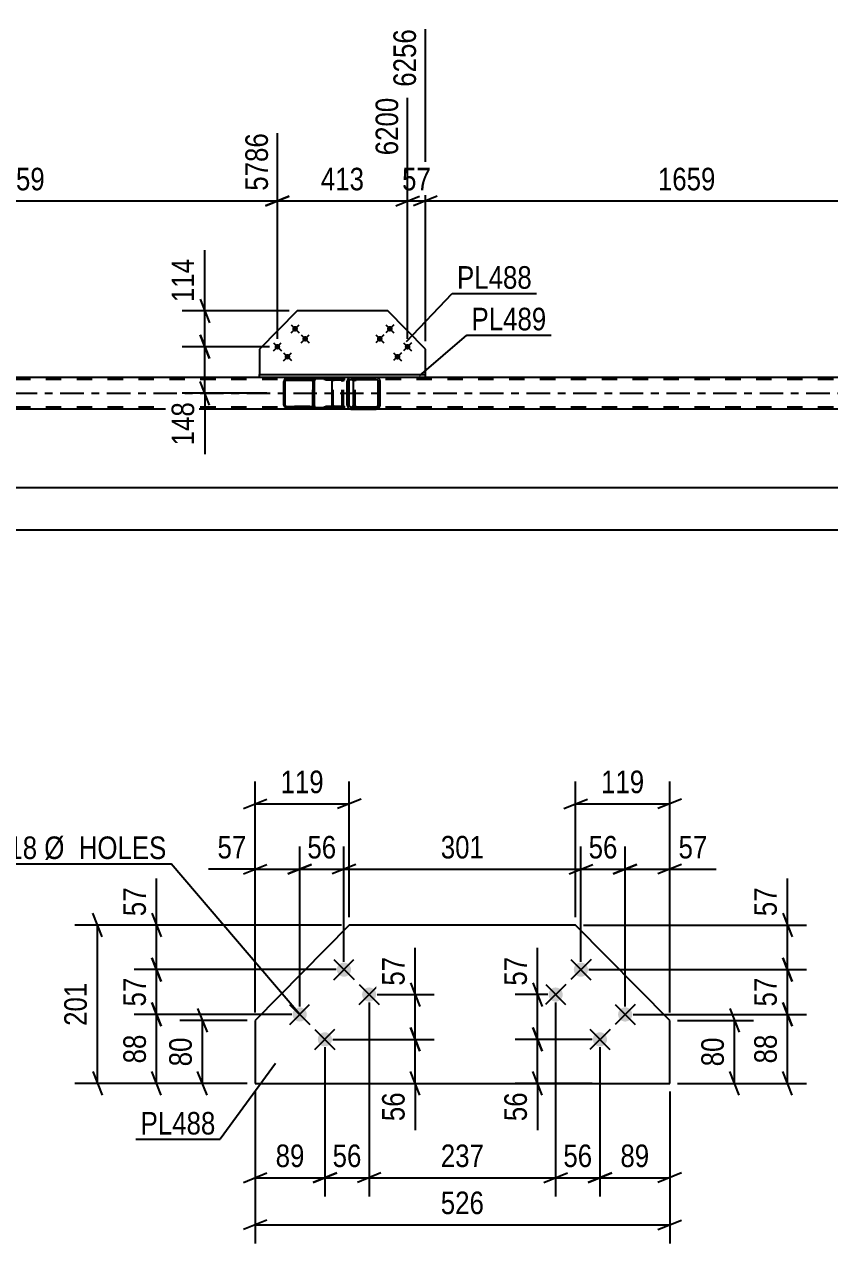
# Model space of a CAD drawing. Header units: millimetres. Extents: x 0 to 841, y 0 to 594.
# Drawn here: x 289.5 to 391.7, y 105.3 to 260.1 of the extents above; entities that cross this region are included whole.
import ezdxf

# ---------------------------------------------------------------- set-up
doc = ezdxf.new("R2010")
doc.units = ezdxf.units.MM
doc.linetypes.add('DXK_LINE_DOT2', pattern=[3.9198, 1.9599, -1.9599])
doc.linetypes.add('DXK_LINE_DOT3', pattern=[5.9187, 2.979, -0.9799, 0.9799, -0.9799])
doc.styles.add('Arial Narrow', font='ARIALN.TTF', dxfattribs={"height": 0.2})

# ---------------------------------------------------------------- blocks, each defined once
blk = doc.blocks.new('Bolt-570369486-5853 - 5663')
at = {"linetype": 'Continuous'}
for points in [[(336.18, 221.19, -1), (335.67, 221.7, -1)], [(334.9, 219.92, -1), (334.39, 220.43, -1)], [(337.15, 217.64, -1), (336.64, 218.16, -1)], [(338.43, 218.91, -1), (337.92, 219.42, -1)]]:
    blk.add_hatch(color=1, dxfattribs=at).paths.add_polyline_path(points)
at = {"color": 1, "linetype": 'Continuous'}
for p, q in [((335.42, 221.96), (336.43, 220.93)), ((336.44, 221.95), (335.42, 220.94)), ((335.16, 220.68), (334.13, 219.67)), ((334.14, 220.69), (335.15, 219.67)), ((337.41, 218.41), (336.38, 217.4)), ((336.39, 218.41), (337.4, 217.39)), ((338.69, 219.67), (337.66, 218.66)), ((337.67, 219.68), (338.68, 218.65))]:
    blk.add_line(p, q, dxfattribs=at)
blk = doc.blocks.new('Part-570369486-5866 - 5663')
at = {"color": 2, "linetype": 'Continuous'}
for p, q in [((319.39, 215.26), (319.39, 215.66)), ((319.39, 215.66), (340.44, 215.66)), ((319.39, 215.26), (319.39, 215.26)), ((328.86, 215.26), (319.39, 215.26)), ((340.44, 215.26), (334.18, 215.26)), ((340.44, 215.26), (340.44, 215.66)), ((340.44, 215.26), (340.44, 215.26))]:
    blk.add_line(p, q, dxfattribs=at)
at = {"color": 7, "linetype": 'DXK_LINE_DOT2'}
for p, q in [((319.39, 215.66), (319.39, 215.66)), ((319.39, 215.66), (340.44, 215.66)), ((340.44, 215.26), (319.39, 215.26)), ((334.18, 215.26), (328.86, 215.26)), ((340.44, 215.66), (340.44, 215.66))]:
    blk.add_line(p, q, dxfattribs=at)
blk = doc.blocks.new('Part-570369486-5784 - 5663')
at = {"color": 2, "linetype": 'Continuous'}
for p, q in [((324.16, 223.71), (319.39, 218.87)), ((335.66, 223.71), (324.16, 223.71)), ((340.44, 218.87), (335.66, 223.71)), ((319.39, 218.87), (319.39, 215.66)), ((340.44, 215.66), (340.44, 218.87))]:
    blk.add_line(p, q, dxfattribs=at)
at = {"color": 7, "linetype": 'DXK_LINE_DOT2'}
blk.add_line((319.39, 215.66), (340.44, 215.66), dxfattribs=at)
blk = doc.blocks.new('Bolt-570369486-5810 - 5663')
at = {"linetype": 'Continuous'}
for points in [[(324.15, 221.7, -1), (323.64, 221.19, -1)], [(325.43, 220.43, -1), (324.93, 219.92, -1)], [(321.9, 219.42, -1), (321.4, 218.91, -1)], [(323.18, 218.16, -1), (322.68, 217.64, -1)]]:
    blk.add_hatch(color=1, dxfattribs=at).paths.add_polyline_path(points)
at = {"color": 1, "linetype": 'Continuous'}
for p, q in [((323.38, 221.95), (324.41, 220.94)), ((323.39, 220.93), (324.4, 221.96)), ((324.67, 219.67), (325.68, 220.69)), ((324.67, 220.68), (325.69, 219.67)), ((321.14, 218.65), (322.15, 219.68)), ((321.14, 219.67), (322.16, 218.66)), ((322.42, 218.41), (323.44, 217.4)), ((322.42, 217.39), (323.44, 218.41))]:
    blk.add_line(p, q, dxfattribs=at)
blk = doc.blocks.new('Part-570369486-5880 - 5663')
at = {"linetype": 'Continuous'}
h = blk.add_hatch(dxfattribs=at)
h.set_pattern_fill('', scale=0.7, style=0, pattern_type=0)
h.set_pattern_definition([(45, (326.3455, 214.894), (-1.5715, 1.5715), [])])
h.paths.add_polyline_path([(326.37, 214.77), (326.35, 214.89), (326.27, 215), (326.16, 215.07), (326.03, 215.09), (322.82, 215.09), (322.69, 215.07), (322.58, 215), (322.5, 214.89), (322.48, 214.77), (322.48, 211.75), (322.5, 211.63), (322.58, 211.53), (322.69, 211.46), (322.82, 211.43), (326.03, 211.43), (326.16, 211.46), (326.27, 211.53), (326.35, 211.63), (326.37, 211.75)])
h.paths.add_polyline_path([(326.19, 211.69), (326.15, 211.64), (326.1, 211.6), (326.03, 211.59), (322.82, 211.59), (322.75, 211.6), (322.7, 211.64), (322.66, 211.69), (322.65, 211.75), (322.65, 214.77), (322.66, 214.83), (322.7, 214.88), (322.75, 214.92), (322.82, 214.93), (326.03, 214.93), (326.1, 214.92), (326.15, 214.88), (326.19, 214.83), (326.2, 214.77), (326.2, 211.75)])
at = {"color": 2, "linetype": 'Continuous'}
for p, q in [((322.5, 214.89), (322.48, 214.77)), ((322.48, 211.75), (322.48, 214.77)), ((322.65, 214.77), (322.66, 214.83)), ((322.65, 211.75), (322.65, 214.77)), ((322.66, 214.83), (322.7, 214.88)), ((322.82, 215.09), (322.69, 215.07)), ((322.7, 214.88), (322.75, 214.92)), ((322.75, 214.92), (322.82, 214.93)), ((322.82, 215.09), (326.03, 215.09)), ((322.82, 214.93), (326.03, 214.93)), ((328.66, 215.09), (326.03, 215.09)), ((326.16, 215.07), (326.03, 215.09)), ((326.03, 214.93), (326.1, 214.92)), ((326.1, 214.92), (326.15, 214.88)), ((326.15, 214.88), (326.19, 214.83)), ((326.19, 214.83), (326.2, 214.77)), ((326.2, 211.75), (326.2, 214.77)), ((326.37, 214.77), (326.35, 214.89)), ((326.37, 211.75), (326.37, 214.77)), ((322.48, 211.75), (322.5, 211.63)), ((322.66, 211.69), (322.65, 211.75)), ((322.7, 211.64), (322.66, 211.69)), ((322.69, 211.46), (322.82, 211.43)), ((322.75, 211.6), (322.7, 211.64)), ((322.82, 211.59), (322.75, 211.6)), ((322.82, 211.59), (326.03, 211.59)), ((322.82, 211.43), (326.03, 211.43)), ((326.1, 211.6), (326.03, 211.59)), ((326.03, 211.43), (326.16, 211.46)), ((328.66, 211.43), (326.03, 211.43)), ((326.15, 211.64), (326.1, 211.6)), ((326.19, 211.69), (326.15, 211.64)), ((326.2, 211.75), (326.19, 211.69)), ((326.35, 211.63), (326.37, 211.75))]:
    blk.add_line(p, q, dxfattribs=at)
at = {"color": 7, "linetype": 'DXK_LINE_DOT2'}
for p, q in [((326.03, 215.09), (322.82, 215.09)), ((329.7, 214.93), (322.82, 214.93)), ((326.14, 214.77), (326.17, 214.89)), ((326.14, 211.75), (326.14, 214.77)), ((326.33, 214.83), (326.31, 214.77)), ((326.31, 211.75), (326.31, 214.77)), ((326.36, 214.88), (326.33, 214.83)), ((326.35, 215.07), (326.48, 215.09)), ((326.42, 214.92), (326.36, 214.88)), ((326.48, 214.93), (326.42, 214.92)), ((329.7, 215.09), (328.66, 215.09)), ((329.7, 215.09), (329.83, 215.07)), ((329.76, 214.92), (329.7, 214.93)), ((329.82, 214.88), (329.76, 214.92)), ((329.86, 214.83), (329.82, 214.88)), ((329.87, 214.77), (329.86, 214.83)), ((329.87, 211.75), (329.87, 214.77)), ((330.01, 214.89), (330.04, 214.77)), ((330.04, 211.75), (330.04, 214.77)), ((329.7, 211.59), (322.82, 211.59)), ((326.03, 211.43), (322.82, 211.43)), ((326.17, 211.63), (326.14, 211.75)), ((326.31, 211.75), (326.33, 211.69)), ((326.33, 211.69), (326.36, 211.64)), ((326.48, 211.43), (326.35, 211.46)), ((326.36, 211.64), (326.42, 211.6)), ((326.42, 211.6), (326.48, 211.59)), ((329.7, 211.43), (328.66, 211.43)), ((329.7, 211.59), (329.76, 211.6)), ((329.83, 211.46), (329.7, 211.43)), ((329.76, 211.6), (329.82, 211.64)), ((329.82, 211.64), (329.86, 211.69)), ((329.86, 211.69), (329.87, 211.75)), ((330.04, 211.75), (330.01, 211.63))]:
    blk.add_line(p, q, dxfattribs=at)
at = {"color": 2, "linetype": 'Continuous'}
for centre, start, end in [((322.8, 214.76), 110.7583, 155.68), ((326.04, 214.76), 24.32, 69.2417), ((322.8, 211.77), 204.32, 249.2417), ((326.04, 211.77), 290.7583, 335.68)]:
    blk.add_arc(centre, 0.331, start, end, dxfattribs=at)
at = {"color": 7, "linetype": 'DXK_LINE_DOT2'}
for centre, start, end in [((326.47, 214.76), 110.7583, 155.68), ((329.71, 214.76), 24.32, 69.2417), ((326.47, 211.77), 204.32, 249.2417), ((329.71, 211.77), 290.7583, 335.68)]:
    blk.add_arc(centre, 0.331, start, end, dxfattribs=at)
blk = doc.blocks.new('Part-570369486-5881 - 5663')
at = {"linetype": 'Continuous'}
h = blk.add_hatch(dxfattribs=at)
h.set_pattern_fill('', scale=0.7, style=0, pattern_type=0)
h.set_pattern_definition([(45, (334.6398, 214.9652), (-1.57154, 1.57154), [])])
h.paths.add_polyline_path([(334.68, 214.78), (334.64, 214.97), (334.53, 215.12), (334.37, 215.22), (334.18, 215.26), (330.99, 215.26), (330.8, 215.22), (330.64, 215.12), (330.53, 214.97), (330.49, 214.78), (330.49, 211.74), (330.53, 211.56), (330.64, 211.4), (330.8, 211.3), (330.99, 211.26), (334.18, 211.26), (334.37, 211.3), (334.53, 211.4), (334.64, 211.56), (334.68, 211.74)])
h.paths.add_polyline_path([(334.41, 211.65), (334.35, 211.57), (334.27, 211.52), (334.18, 211.5), (330.99, 211.5), (330.89, 211.52), (330.81, 211.57), (330.76, 211.65), (330.74, 211.74), (330.74, 214.78), (330.76, 214.87), (330.81, 214.95), (330.89, 215), (330.99, 215.02), (334.18, 215.02), (334.27, 215), (334.35, 214.95), (334.41, 214.87), (334.43, 214.78), (334.43, 211.74)])
at = {"color": 2, "linetype": 'Continuous'}
for p, q in [((328.61, 214.97), (328.67, 215.12)), ((328.67, 215.12), (328.76, 215.22)), ((328.76, 215.22), (328.86, 215.26)), ((330.99, 215.26), (328.86, 215.26)), ((330.99, 215.26), (330.8, 215.22)), ((330.99, 215.26), (334.18, 215.26)), ((334.37, 215.22), (334.18, 215.26)), ((328.59, 214.78), (328.61, 214.97)), ((328.59, 211.74), (328.59, 214.78)), ((330.53, 214.97), (330.49, 214.78)), ((330.49, 211.74), (330.49, 214.78)), ((330.74, 214.78), (330.76, 214.87)), ((330.74, 211.74), (330.74, 214.78)), ((330.76, 214.87), (330.81, 214.95)), ((330.81, 214.95), (330.89, 215)), ((330.89, 215), (330.99, 215.02)), ((330.99, 215.02), (334.18, 215.02)), ((331.13, 215), (331.03, 215.02)), ((331.21, 214.95), (331.13, 215)), ((331.27, 214.87), (331.21, 214.95)), ((331.29, 214.78), (331.27, 214.87)), ((331.29, 211.74), (331.29, 214.78)), ((334.18, 215.02), (334.27, 215)), ((334.27, 215), (334.35, 214.95)), ((334.35, 214.95), (334.41, 214.87)), ((334.41, 214.87), (334.43, 214.78)), ((334.43, 211.74), (334.43, 214.78)), ((334.68, 214.78), (334.64, 214.97)), ((334.68, 211.74), (334.68, 214.78)), ((328.61, 211.56), (328.59, 211.74)), ((328.67, 211.4), (328.61, 211.56)), ((328.76, 211.3), (328.67, 211.4)), ((328.86, 211.26), (328.76, 211.3)), ((330.99, 211.26), (328.86, 211.26)), ((330.49, 211.74), (330.53, 211.56)), ((330.76, 211.65), (330.74, 211.74)), ((330.81, 211.57), (330.76, 211.65)), ((330.8, 211.3), (330.99, 211.26)), ((330.89, 211.52), (330.81, 211.57)), ((330.99, 211.5), (330.89, 211.52)), ((330.99, 211.5), (334.18, 211.5)), ((330.99, 211.26), (334.18, 211.26)), ((331.03, 211.5), (331.13, 211.52)), ((331.13, 211.52), (331.21, 211.57)), ((331.21, 211.57), (331.27, 211.65)), ((331.27, 211.65), (331.29, 211.74)), ((334.27, 211.52), (334.18, 211.5)), ((334.18, 211.26), (334.37, 211.3)), ((334.35, 211.57), (334.27, 211.52)), ((334.41, 211.65), (334.35, 211.57)), ((334.43, 211.74), (334.41, 211.65)), ((334.64, 211.56), (334.68, 211.74))]:
    blk.add_line(p, q, dxfattribs=at)
at = {"color": 7, "linetype": 'DXK_LINE_DOT2'}
for p, q in [((330.04, 215.02), (330.04, 215.26)), ((334.18, 215.26), (330.99, 215.26)), ((331.03, 215.26), (331.23, 215.22)), ((328.73, 214.87), (328.72, 214.78)), ((328.72, 211.74), (328.72, 214.78)), ((328.76, 214.95), (328.73, 214.87)), ((328.81, 215), (328.76, 214.95)), ((328.86, 215.02), (328.81, 215)), ((334.18, 215.02), (328.86, 215.02)), ((331.5, 214.97), (331.54, 214.78)), ((331.54, 211.74), (331.54, 214.78)), ((328.72, 211.74), (328.73, 211.65)), ((328.73, 211.65), (328.76, 211.57)), ((328.76, 211.57), (328.81, 211.52)), ((328.81, 211.52), (328.86, 211.5)), ((334.18, 211.5), (328.86, 211.5)), ((330.04, 211.26), (330.04, 211.5)), ((334.18, 211.26), (330.99, 211.26)), ((331.23, 211.3), (331.03, 211.26)), ((331.54, 211.74), (331.5, 211.56))]:
    blk.add_line(p, q, dxfattribs=at)
at = {"color": 2, "linetype": 'Continuous'}
for centre, start, end in [((330.98, 214.77), 111.1942, 156.1507), ((334.19, 214.77), 23.8493, 68.8058), ((330.98, 211.76), 203.8493, 248.8058), ((334.19, 211.76), 291.1942, 336.1507)]:
    blk.add_arc(centre, 0.492, start, end, dxfattribs=at)
at = {"color": 7, "linetype": 'DXK_LINE_DOT2'}
for centre, start, end in [((331.05, 214.77), 23.8493, 68.8058), ((331.05, 211.76), 291.1942, 336.1507)]:
    blk.add_arc(centre, 0.492, start, end, dxfattribs=at)
blk = doc.blocks.new('Part-570369486-5893 - 5663')
at = {"color": 2, "linetype": 'Continuous'}
for p, q in [((319.39, 215.26), (255.3, 215.26)), ((404.52, 215.26), (340.44, 215.26)), ((328.86, 211.26), (249.04, 211.26)), ((413.99, 211.26), (334.18, 211.26))]:
    blk.add_line(p, q, dxfattribs=at)
at = {"color": 7, "linetype": 'DXK_LINE_DOT2'}
for p, q in [((340.44, 215.26), (319.39, 215.26)), ((772.44, 215.02), (104.69, 215.02)), ((772.44, 211.5), (104.69, 211.5)), ((334.18, 211.26), (328.86, 211.26))]:
    blk.add_line(p, q, dxfattribs=at)
at = {"color": 7, "linetype": 'DXK_LINE_DOT3'}
blk.add_line((104.69, 213.26), (772.44, 213.26), dxfattribs=at)
blk = doc.blocks.new('Part-570369486-28135 - 28134')
at = {"color": 2, "linetype": 'Continuous'}
for p, q in [((330.77, 145.76), (318.83, 133.66)), ((359.5, 145.76), (330.77, 145.76)), ((371.45, 133.66), (359.5, 145.76)), ((318.83, 133.66), (318.83, 125.65)), ((371.45, 125.65), (371.45, 133.66)), ((318.83, 125.65), (371.45, 125.65))]:
    blk.add_line(p, q, dxfattribs=at)
blk = doc.blocks.new('Bolt-570369486-28136 - 28134')
at = {"linetype": 'Continuous'}
for points in [[(330.73, 140.74, -1), (329.47, 139.46, -1)], [(333.93, 137.58, -1), (332.67, 136.3, -1)], [(325.11, 135.05, -1), (323.85, 133.77, -1)], [(328.31, 131.89, -1), (327.05, 130.61, -1)]]:
    blk.add_hatch(color=1, dxfattribs=at).paths.add_polyline_path(points)
at = {"color": 1, "linetype": 'Continuous'}
for p, q in [((328.82, 141.37), (331.38, 138.84)), ((328.83, 138.82), (331.36, 141.38)), ((332.02, 138.21), (334.58, 135.68)), ((332.04, 135.66), (334.56, 138.22)), ((323.2, 135.67), (325.76, 133.14)), ((323.21, 133.13), (325.74, 135.69)), ((326.4, 132.51), (328.96, 129.98)), ((326.42, 129.97), (328.95, 132.53))]:
    blk.add_line(p, q, dxfattribs=at)
blk = doc.blocks.new('Bolt-570369486-28137 - 28134')
at = {"linetype": 'Continuous'}
for points in [[(360.81, 139.46, -1), (359.54, 140.74, -1)], [(357.6, 136.3, -1), (356.34, 137.58, -1)], [(366.43, 133.77, -1), (365.16, 135.05, -1)], [(363.22, 130.61, -1), (361.96, 131.89, -1)]]:
    blk.add_hatch(color=1, dxfattribs=at).paths.add_polyline_path(points)
at = {"color": 1, "linetype": 'Continuous'}
for p, q in [((361.46, 141.37), (358.89, 138.84)), ((358.91, 141.38), (361.44, 138.82)), ((358.25, 138.21), (355.69, 135.68)), ((355.71, 138.22), (358.24, 135.66)), ((367.07, 135.67), (364.51, 133.14)), ((364.53, 135.69), (367.06, 133.13)), ((363.87, 132.51), (361.31, 129.98)), ((361.33, 132.53), (363.85, 129.97))]:
    blk.add_line(p, q, dxfattribs=at)
blk = doc.blocks.new('StraightDimension-570369486-5950 - 5663')
at = {"color": 7, "linetype": 'Continuous'}
blk.add_line((96.07, 201.32), (781.06, 201.32), dxfattribs=at)
blk = doc.blocks.new('StraightDimension-570369486-27510 - 5663')
at = {"color": 7, "linetype": 'Continuous'}
for p, q in [((311.83, 225.21), (313.03, 222.21)), ((323.16, 223.71), (309.58, 223.71)), ((312.43, 219.17), (312.43, 223.71)), ((313.03, 217.67), (311.83, 220.67)), ((320.65, 219.17), (309.58, 219.17))]:
    blk.add_line(p, q, dxfattribs=at)
at = {"color": 0}
blk.add_wipeout([(311.68, 230.92), (307.48, 230.92), (307.48, 224.23), (311.68, 224.23)], dxfattribs=at)
at = {"color": 7, "linetype": 'Continuous'}
blk.add_line((312.43, 223.71), (312.43, 231.44), dxfattribs=at)
blk.add_line((312.43, 223.71), (312.43, 231.44), dxfattribs=at)
at = {"color": 3, "style": 'Arial Narrow'}
blk.add_text('114', height=2.863, rotation=90.0002, dxfattribs=at).set_placement((311.08, 224.83))
blk = doc.blocks.new('StraightDimension-570369486-6191 - 5663')
at = {"color": 7, "linetype": 'Continuous'}
blk.add_line((95.43, 195.91), (781.7, 195.91), dxfattribs=at)
blk = doc.blocks.new('StraightDimension-570369486-13807 - 5663')
at = {"color": 7, "linetype": 'Continuous'}
for p, q in [((340.44, 219.87), (340.44, 259.48)), ((406.78, 220.17), (406.78, 246.28)), ((341.94, 238.27), (338.94, 237.07)), ((340.44, 237.67), (406.78, 237.67)), ((405.28, 237.07), (408.28, 238.27))]:
    blk.add_line(p, q, dxfattribs=at)
at = {"color": 0, "linetype": 'Continuous'}
blk.add_wipeout([(406.18, 246.88), (401.98, 246.88), (401.98, 238.37), (406.18, 238.37)], dxfattribs=at)
at = {"color": 0}
blk.add_wipeout([(377.87, 238.42), (377.87, 242.62), (369.35, 242.62), (369.35, 238.42)], dxfattribs=at)
at = {"color": 3, "linetype": 'Continuous', "style": 'Arial Narrow'}
blk.add_text('7915', height=2.863, rotation=90.0002, dxfattribs=at).set_placement((405.58, 238.97))
at = {"color": 3, "style": 'Arial Narrow'}
blk.add_text('1659', height=2.863, dxfattribs=at).set_placement((369.95, 239.02))
blk = doc.blocks.new('StraightDimension-570369486-13808 - 5663')
at = {"color": 7, "linetype": 'Continuous'}
for p, q in [((340.44, 219.87), (340.44, 259.48)), ((338.18, 220.17), (338.18, 250.78)), ((336.68, 237.07), (339.68, 238.27)), ((338.18, 237.67), (340.44, 237.67)), ((341.94, 238.27), (338.94, 237.07))]:
    blk.add_line(p, q, dxfattribs=at)
at = {"color": 0, "linetype": 'Continuous'}
blk.add_wipeout([(339.84, 260.08), (335.64, 260.08), (335.64, 251.57), (339.84, 251.57)], dxfattribs=at)
at = {"color": 0}
blk.add_wipeout([(341.73, 238.42), (341.73, 242.62), (336.88, 242.62), (336.88, 238.42)], dxfattribs=at)
at = {"color": 3, "linetype": 'Continuous', "style": 'Arial Narrow'}
blk.add_text('6256', height=2.863, rotation=90.0002, dxfattribs=at).set_placement((339.24, 252.17))
at = {"color": 3, "style": 'Arial Narrow'}
blk.add_text('57', height=2.863, dxfattribs=at).set_placement((337.48, 239.02))
blk = doc.blocks.new('StraightDimension-570369486-13809 - 5663')
at = {"color": 7, "linetype": 'Continuous'}
for p, q in [((338.18, 220.17), (338.18, 250.78)), ((321.65, 220.17), (321.65, 246.28)), ((323.15, 238.27), (320.15, 237.07)), ((321.65, 237.67), (338.18, 237.67)), ((336.68, 237.07), (339.68, 238.27))]:
    blk.add_line(p, q, dxfattribs=at)
at = {"color": 0}
blk.add_wipeout([(333.25, 238.42), (333.25, 242.62), (326.57, 242.62), (326.57, 238.42)], dxfattribs=at)
at = {"color": 3, "style": 'Arial Narrow'}
blk.add_text('413', height=2.863, dxfattribs=at).set_placement((327.17, 239.02))
at = {"color": 0, "linetype": 'Continuous'}
blk.add_wipeout([(337.58, 251.38), (333.38, 251.38), (333.38, 242.87), (337.58, 242.87)], dxfattribs=at)
at = {"color": 3, "linetype": 'Continuous', "style": 'Arial Narrow'}
blk.add_text('6200', height=2.863, rotation=90.0002, dxfattribs=at).set_placement((336.98, 243.47))
blk = doc.blocks.new('StraightDimension-570369486-13810 - 5663')
at = {"color": 7, "linetype": 'Continuous'}
for p, q in [((255.3, 219.87), (255.3, 259.48)), ((321.65, 220.17), (321.65, 246.28)), ((256.8, 238.27), (253.8, 237.07)), ((255.3, 237.67), (321.65, 237.67)), ((320.15, 237.07), (323.15, 238.27))]:
    blk.add_line(p, q, dxfattribs=at)
at = {"color": 0, "linetype": 'Continuous'}
blk.add_wipeout([(321.05, 246.88), (316.85, 246.88), (316.85, 238.37), (321.05, 238.37)], dxfattribs=at)
at = {"color": 0}
blk.add_wipeout([(292.73, 238.42), (292.73, 242.62), (284.22, 242.62), (284.22, 238.42)], dxfattribs=at)
at = {"color": 3, "linetype": 'Continuous', "style": 'Arial Narrow'}
blk.add_text('5786', height=2.863, rotation=90.0002, dxfattribs=at).set_placement((320.45, 238.97))
at = {"color": 3, "style": 'Arial Narrow'}
blk.add_text('1659', height=2.863, dxfattribs=at).set_placement((284.82, 239.02))
blk = doc.blocks.new('StraightDimension-570369486-27511 - 5663')
at = {"color": 7, "linetype": 'Continuous'}
for p, q in [((311.83, 220.67), (313.03, 217.67)), ((320.65, 219.17), (309.58, 219.17)), ((312.43, 213.26), (312.43, 219.17)), ((313.03, 211.76), (311.83, 214.76)), ((320.3, 213.26), (309.58, 213.26))]:
    blk.add_line(p, q, dxfattribs=at)
at = {"color": 0}
blk.add_wipeout([(311.68, 212.74), (307.48, 212.74), (307.48, 206.05), (311.68, 206.05)], dxfattribs=at)
at = {"color": 7, "linetype": 'Continuous'}
blk.add_line((312.43, 213.26), (312.43, 205.53), dxfattribs=at)
blk.add_line((312.43, 213.26), (312.43, 205.53), dxfattribs=at)
at = {"color": 3, "style": 'Arial Narrow'}
blk.add_text('148', height=2.863, rotation=90.0002, dxfattribs=at).set_placement((311.08, 206.65))
blk = doc.blocks.new('StraightDimension-570369486-28523 - 28134')
at = {"color": 7, "linetype": 'Continuous'}
for p, q in [((318.83, 134.66), (318.83, 164)), ((330.77, 146.76), (330.77, 164)), ((317.33, 160.55), (320.33, 161.75)), ((318.83, 161.15), (330.77, 161.15)), ((332.27, 161.75), (329.27, 160.55))]:
    blk.add_line(p, q, dxfattribs=at)
at = {"color": 0}
blk.add_wipeout([(328.14, 161.9), (328.14, 166.1), (321.45, 166.1), (321.45, 161.9)], dxfattribs=at)
at = {"color": 3, "style": 'Arial Narrow'}
blk.add_text('119', height=2.863, dxfattribs=at).set_placement((322.05, 162.5))
blk = doc.blocks.new('StraightDimension-570369486-30675 - 28134')
at = {"color": 7, "linetype": 'Continuous'}
for p, q in [((333.3, 135.94), (333.3, 111.29)), ((327.68, 130.25), (327.68, 111.29)), ((326.18, 113.09), (329.18, 114.29)), ((327.68, 113.69), (333.3, 113.69)), ((334.8, 114.29), (331.8, 113.09))]:
    blk.add_line(p, q, dxfattribs=at)
at = {"color": 0}
blk.add_wipeout([(332.92, 114.44), (332.92, 118.64), (328.06, 118.64), (328.06, 114.44)], dxfattribs=at)
at = {"color": 3, "style": 'Arial Narrow'}
blk.add_text('56', height=2.863, dxfattribs=at).set_placement((328.66, 115.04))
blk = doc.blocks.new('StraightDimension-570369486-30611 - 28134')
at = {"color": 7, "linetype": 'Continuous'}
for p, q in [((330.1, 141.1), (330.1, 155.71)), ((360.17, 141.1), (360.17, 155.71)), ((331.6, 153.46), (328.6, 152.26)), ((358.67, 152.26), (361.67, 153.46)), ((330.1, 152.86), (360.17, 152.86))]:
    blk.add_line(p, q, dxfattribs=at)
at = {"color": 0}
blk.add_wipeout([(348.48, 153.61), (348.48, 157.81), (341.79, 157.81), (341.79, 153.61)], dxfattribs=at)
at = {"color": 3, "style": 'Arial Narrow'}
blk.add_text('301', height=2.863, dxfattribs=at).set_placement((342.39, 154.21))
blk = doc.blocks.new('StraightDimension-570369486-28527 - 28134')
at = {"color": 7, "linetype": 'Continuous'}
for p, q in [((318.83, 124.65), (318.83, 105.32)), ((371.45, 124.65), (371.45, 105.32)), ((320.33, 108.32), (317.33, 107.12)), ((318.83, 107.72), (371.45, 107.72)), ((369.95, 107.12), (372.95, 108.32))]:
    blk.add_line(p, q, dxfattribs=at)
at = {"color": 0}
blk.add_wipeout([(348.48, 108.47), (348.48, 112.67), (341.79, 112.67), (341.79, 108.47)], dxfattribs=at)
at = {"color": 3, "style": 'Arial Narrow'}
blk.add_text('526', height=2.863, dxfattribs=at).set_placement((342.39, 109.07))
blk = doc.blocks.new('StraightDimension-570369486-28519 - 28134')
at = {"color": 7, "linetype": 'Continuous'}
for p, q in [((359.5, 146.76), (359.5, 164)), ((371.45, 134.66), (371.45, 164)), ((358, 160.55), (361, 161.75)), ((359.5, 161.15), (371.45, 161.15)), ((372.95, 161.75), (369.95, 160.55))]:
    blk.add_line(p, q, dxfattribs=at)
at = {"color": 0}
blk.add_wipeout([(368.82, 161.9), (368.82, 166.1), (362.13, 166.1), (362.13, 161.9)], dxfattribs=at)
at = {"color": 3, "style": 'Arial Narrow'}
blk.add_text('119', height=2.863, dxfattribs=at).set_placement((362.73, 162.5))
blk = doc.blocks.new('StraightDimension-570369486-30587 - 28134')
at = {"color": 7, "linetype": 'Continuous'}
for p, q in [((385.79, 141.6), (386.99, 138.6)), ((361.17, 140.1), (388.79, 140.1)), ((386.39, 134.41), (386.39, 140.1)), ((386.99, 132.91), (385.79, 135.91)), ((366.79, 134.41), (388.79, 134.41))]:
    blk.add_line(p, q, dxfattribs=at)
at = {"color": 0}
blk.add_wipeout([(385.64, 139.68), (381.44, 139.68), (381.44, 134.83), (385.64, 134.83)], dxfattribs=at)
at = {"color": 3, "style": 'Arial Narrow'}
blk.add_text('57', height=2.863, rotation=90.0002, dxfattribs=at).set_placement((385.04, 135.43))
blk = doc.blocks.new('StraightDimension-570369486-28531 - 28134')
at = {"color": 7, "linetype": 'Continuous'}
for p, q in [((379.07, 135.16), (380.27, 132.16)), ((372.45, 133.66), (382.07, 133.66)), ((379.67, 125.65), (379.67, 133.66)), ((380.27, 124.15), (379.07, 127.15)), ((372.45, 125.65), (382.07, 125.65))]:
    blk.add_line(p, q, dxfattribs=at)
at = {"color": 0}
blk.add_wipeout([(378.92, 132.08), (374.72, 132.08), (374.72, 127.23), (378.92, 127.23)], dxfattribs=at)
at = {"color": 3, "style": 'Arial Narrow'}
blk.add_text('80', height=2.863, rotation=90.0002, dxfattribs=at).set_placement((378.32, 127.83))
blk = doc.blocks.new('StraightDimension-570369486-28537 - 28134')
at = {"color": 7, "linetype": 'Continuous'}
for p, q in [((311.53, 135.16), (312.73, 132.16)), ((317.83, 133.66), (309.28, 133.66)), ((312.13, 125.65), (312.13, 133.66)), ((312.73, 124.15), (311.53, 127.15)), ((317.83, 125.65), (309.28, 125.65))]:
    blk.add_line(p, q, dxfattribs=at)
at = {"color": 0}
blk.add_wipeout([(311.38, 132.08), (307.18, 132.08), (307.18, 127.23), (311.38, 127.23)], dxfattribs=at)
at = {"color": 3, "style": 'Arial Narrow'}
blk.add_text('80', height=2.863, rotation=90.0002, dxfattribs=at).set_placement((310.78, 127.83))
blk = doc.blocks.new('StraightDimension-570369486-28603 - 28134')
at = {"color": 7, "linetype": 'Continuous'}
for p, q in [((299.41, 144.26), (298.21, 147.26)), ((329.77, 145.76), (295.96, 145.76)), ((298.81, 125.65), (298.81, 145.76)), ((298.21, 127.15), (299.41, 124.15)), ((317.83, 125.65), (295.96, 125.65))]:
    blk.add_line(p, q, dxfattribs=at)
at = {"color": 0}
blk.add_wipeout([(298.06, 139.05), (293.86, 139.05), (293.86, 132.36), (298.06, 132.36)], dxfattribs=at)
at = {"color": 3, "style": 'Arial Narrow'}
blk.add_text('201', height=2.863, rotation=90.0002, dxfattribs=at).set_placement((297.46, 132.96))
blk = doc.blocks.new('StraightDimension-570369486-30563 - 28134')
at = {"color": 7, "linetype": 'Continuous'}
for p, q in [((305.71, 147.26), (306.91, 144.26)), ((329.77, 145.76), (303.46, 145.76)), ((306.31, 140.1), (306.31, 145.76)), ((306.91, 138.6), (305.71, 141.6)), ((329.1, 140.1), (303.46, 140.1))]:
    blk.add_line(p, q, dxfattribs=at)
at = {"color": 0}
blk.add_wipeout([(305.56, 151.15), (301.36, 151.15), (301.36, 146.29), (305.56, 146.29)], dxfattribs=at)
at = {"color": 7, "linetype": 'Continuous'}
blk.add_line((306.31, 145.76), (306.31, 151.67), dxfattribs=at)
blk.add_line((306.31, 145.76), (306.31, 151.67), dxfattribs=at)
at = {"color": 3, "style": 'Arial Narrow'}
blk.add_text('57', height=2.863, rotation=90.0002, dxfattribs=at).set_placement((304.96, 146.89))
blk = doc.blocks.new('StraightDimension-570369486-30564 - 28134')
at = {"color": 7, "linetype": 'Continuous'}
for p, q in [((305.71, 141.6), (306.91, 138.6)), ((329.1, 140.1), (303.46, 140.1)), ((306.31, 134.41), (306.31, 140.1)), ((306.91, 132.91), (305.71, 135.91)), ((323.48, 134.41), (303.46, 134.41))]:
    blk.add_line(p, q, dxfattribs=at)
at = {"color": 0}
blk.add_wipeout([(305.56, 139.68), (301.36, 139.68), (301.36, 134.83), (305.56, 134.83)], dxfattribs=at)
at = {"color": 3, "style": 'Arial Narrow'}
blk.add_text('57', height=2.863, rotation=90.0002, dxfattribs=at).set_placement((304.96, 135.43))
blk = doc.blocks.new('StraightDimension-570369486-30565 - 28134')
at = {"color": 7, "linetype": 'Continuous'}
for p, q in [((305.71, 135.91), (306.91, 132.91)), ((323.48, 134.41), (303.46, 134.41)), ((306.31, 125.65), (306.31, 134.41)), ((306.91, 124.15), (305.71, 127.15)), ((317.83, 125.65), (303.46, 125.65))]:
    blk.add_line(p, q, dxfattribs=at)
at = {"color": 0}
blk.add_wipeout([(305.56, 132.46), (301.36, 132.46), (301.36, 127.6), (305.56, 127.6)], dxfattribs=at)
at = {"color": 3, "style": 'Arial Narrow'}
blk.add_text('88', height=2.863, rotation=90.0002, dxfattribs=at).set_placement((304.96, 128.2))
blk = doc.blocks.new('StraightDimension-570369486-30586 - 28134')
at = {"color": 7, "linetype": 'Continuous'}
for p, q in [((385.79, 147.26), (386.99, 144.26)), ((360.5, 145.76), (388.79, 145.76)), ((386.39, 140.1), (386.39, 145.76)), ((386.99, 138.6), (385.79, 141.6)), ((361.17, 140.1), (388.79, 140.1))]:
    blk.add_line(p, q, dxfattribs=at)
at = {"color": 0}
blk.add_wipeout([(385.64, 151.15), (381.44, 151.15), (381.44, 146.29), (385.64, 146.29)], dxfattribs=at)
at = {"color": 7, "linetype": 'Continuous'}
blk.add_line((386.39, 145.76), (386.39, 151.67), dxfattribs=at)
blk.add_line((386.39, 145.76), (386.39, 151.67), dxfattribs=at)
at = {"color": 3, "style": 'Arial Narrow'}
blk.add_text('57', height=2.863, rotation=90.0002, dxfattribs=at).set_placement((385.04, 146.89))
blk = doc.blocks.new('StraightDimension-570369486-30588 - 28134')
at = {"color": 7, "linetype": 'Continuous'}
for p, q in [((385.79, 135.91), (386.99, 132.91)), ((366.79, 134.41), (388.79, 134.41)), ((386.39, 125.65), (386.39, 134.41)), ((386.99, 124.15), (385.79, 127.15)), ((372.45, 125.65), (388.79, 125.65))]:
    blk.add_line(p, q, dxfattribs=at)
at = {"color": 0}
blk.add_wipeout([(385.64, 132.46), (381.44, 132.46), (381.44, 127.6), (385.64, 127.6)], dxfattribs=at)
at = {"color": 3, "style": 'Arial Narrow'}
blk.add_text('88', height=2.863, rotation=90.0002, dxfattribs=at).set_placement((385.04, 128.2))
blk = doc.blocks.new('StraightDimension-570369486-30673 - 28134')
at = {"color": 7, "linetype": 'Continuous'}
for p, q in [((356.97, 135.94), (356.97, 111.29)), ((362.59, 130.25), (362.59, 111.29)), ((355.47, 113.09), (358.47, 114.29)), ((356.97, 113.69), (362.59, 113.69)), ((364.09, 114.29), (361.09, 113.09))]:
    blk.add_line(p, q, dxfattribs=at)
at = {"color": 0}
blk.add_wipeout([(362.21, 114.44), (362.21, 118.64), (357.35, 118.64), (357.35, 114.44)], dxfattribs=at)
at = {"color": 3, "style": 'Arial Narrow'}
blk.add_text('56', height=2.863, dxfattribs=at).set_placement((357.95, 115.04))
blk = doc.blocks.new('StraightDimension-570369486-30609 - 28134')
at = {"color": 7, "linetype": 'Continuous'}
for p, q in [((365.79, 135.41), (365.79, 155.71)), ((371.45, 134.66), (371.45, 155.71)), ((364.29, 152.26), (367.29, 153.46)), ((372.95, 153.46), (369.95, 152.26)), ((365.79, 152.86), (371.45, 152.86))]:
    blk.add_line(p, q, dxfattribs=at)
at = {"color": 0}
blk.add_wipeout([(376.83, 153.61), (376.83, 157.81), (371.97, 157.81), (371.97, 153.61)], dxfattribs=at)
at = {"color": 7, "linetype": 'Continuous'}
blk.add_line((371.45, 152.86), (377.35, 152.86), dxfattribs=at)
blk.add_line((371.45, 152.86), (377.35, 152.86), dxfattribs=at)
at = {"color": 3, "style": 'Arial Narrow'}
blk.add_text('57', height=2.863, dxfattribs=at).set_placement((372.57, 154.21))
blk = doc.blocks.new('StraightDimension-570369486-30674 - 28134')
at = {"color": 7, "linetype": 'Continuous'}
for p, q in [((333.3, 135.94), (333.3, 111.29)), ((356.97, 135.94), (356.97, 111.29)), ((334.8, 114.29), (331.8, 113.09)), ((333.3, 113.69), (356.97, 113.69)), ((355.47, 113.09), (358.47, 114.29))]:
    blk.add_line(p, q, dxfattribs=at)
at = {"color": 0}
blk.add_wipeout([(348.48, 114.44), (348.48, 118.64), (341.79, 118.64), (341.79, 114.44)], dxfattribs=at)
at = {"color": 3, "style": 'Arial Narrow'}
blk.add_text('237', height=2.863, dxfattribs=at).set_placement((342.39, 115.04))
blk = doc.blocks.new('StraightDimension-570369486-30610 - 28134')
at = {"color": 7, "linetype": 'Continuous'}
for p, q in [((360.17, 141.1), (360.17, 155.71)), ((365.79, 135.41), (365.79, 155.71)), ((358.67, 152.26), (361.67, 153.46)), ((367.29, 153.46), (364.29, 152.26)), ((360.17, 152.86), (365.79, 152.86))]:
    blk.add_line(p, q, dxfattribs=at)
at = {"color": 0}
blk.add_wipeout([(365.41, 153.61), (365.41, 157.81), (360.56, 157.81), (360.56, 153.61)], dxfattribs=at)
at = {"color": 3, "style": 'Arial Narrow'}
blk.add_text('56', height=2.863, dxfattribs=at).set_placement((361.16, 154.21))
blk = doc.blocks.new('StraightDimension-570369486-30676 - 28134')
at = {"color": 7, "linetype": 'Continuous'}
for p, q in [((327.68, 130.25), (327.68, 111.29)), ((318.83, 124.65), (318.83, 111.29)), ((317.33, 113.09), (320.33, 114.29)), ((318.83, 113.69), (327.68, 113.69)), ((329.18, 114.29), (326.18, 113.09))]:
    blk.add_line(p, q, dxfattribs=at)
at = {"color": 0}
blk.add_wipeout([(325.68, 114.44), (325.68, 118.64), (320.83, 118.64), (320.83, 114.44)], dxfattribs=at)
at = {"color": 3, "style": 'Arial Narrow'}
blk.add_text('89', height=2.863, dxfattribs=at).set_placement((321.43, 115.04))
blk = doc.blocks.new('StraightDimension-570369486-30612 - 28134')
at = {"color": 7, "linetype": 'Continuous'}
for p, q in [((324.48, 135.41), (324.48, 155.71)), ((330.1, 141.1), (330.1, 155.71)), ((322.98, 152.26), (325.98, 153.46)), ((331.6, 153.46), (328.6, 152.26)), ((324.48, 152.86), (330.1, 152.86))]:
    blk.add_line(p, q, dxfattribs=at)
at = {"color": 0}
blk.add_wipeout([(329.72, 153.61), (329.72, 157.81), (324.86, 157.81), (324.86, 153.61)], dxfattribs=at)
at = {"color": 3, "style": 'Arial Narrow'}
blk.add_text('56', height=2.863, dxfattribs=at).set_placement((325.46, 154.21))
blk = doc.blocks.new('StraightDimension-570369486-30613 - 28134')
at = {"color": 7, "linetype": 'Continuous'}
for p, q in [((318.83, 134.66), (318.83, 155.71)), ((324.48, 135.41), (324.48, 155.71)), ((317.33, 152.26), (320.33, 153.46)), ((325.98, 153.46), (322.98, 152.26)), ((318.83, 152.86), (324.48, 152.86))]:
    blk.add_line(p, q, dxfattribs=at)
at = {"color": 0}
blk.add_wipeout([(318.3, 153.61), (318.3, 157.81), (313.45, 157.81), (313.45, 153.61)], dxfattribs=at)
at = {"color": 7, "linetype": 'Continuous'}
blk.add_line((318.83, 152.86), (312.92, 152.86), dxfattribs=at)
blk.add_line((318.83, 152.86), (312.92, 152.86), dxfattribs=at)
at = {"color": 3, "style": 'Arial Narrow'}
blk.add_text('57', height=2.863, dxfattribs=at).set_placement((314.05, 154.21))
blk = doc.blocks.new('StraightDimension-570369486-30672 - 28134')
at = {"color": 7, "linetype": 'Continuous'}
for p, q in [((362.59, 130.25), (362.59, 111.29)), ((371.45, 124.65), (371.45, 111.29)), ((361.09, 113.09), (364.09, 114.29)), ((362.59, 113.69), (371.45, 113.69)), ((372.95, 114.29), (369.95, 113.09))]:
    blk.add_line(p, q, dxfattribs=at)
at = {"color": 0}
blk.add_wipeout([(369.45, 114.44), (369.45, 118.64), (364.59, 118.64), (364.59, 114.44)], dxfattribs=at)
at = {"color": 3, "style": 'Arial Narrow'}
blk.add_text('89', height=2.863, dxfattribs=at).set_placement((365.19, 115.04))
blk = doc.blocks.new('StraightDimension-570369486-30709 - 28134')
at = {"color": 7, "linetype": 'Continuous'}
for p, q in [((338.55, 138.44), (339.75, 135.44)), ((334.3, 136.94), (341.55, 136.94)), ((339.15, 131.25), (339.15, 136.94)), ((339.75, 129.75), (338.55, 132.75)), ((328.68, 131.25), (341.55, 131.25))]:
    blk.add_line(p, q, dxfattribs=at)
at = {"color": 0}
blk.add_wipeout([(338.4, 142.32), (334.2, 142.32), (334.2, 137.47), (338.4, 137.47)], dxfattribs=at)
at = {"color": 7, "linetype": 'Continuous'}
blk.add_line((339.15, 136.94), (339.15, 142.85), dxfattribs=at)
blk.add_line((339.15, 136.94), (339.15, 142.85), dxfattribs=at)
at = {"color": 3, "style": 'Arial Narrow'}
blk.add_text('57', height=2.863, rotation=90.0002, dxfattribs=at).set_placement((337.8, 138.07))
blk = doc.blocks.new('StraightDimension-570369486-30710 - 28134')
at = {"color": 7, "linetype": 'Continuous'}
for p, q in [((338.55, 132.75), (339.75, 129.75)), ((328.68, 131.25), (341.55, 131.25)), ((339.15, 125.65), (339.15, 131.25)), ((339.75, 124.15), (338.55, 127.15)), ((328.68, 125.65), (341.55, 125.65))]:
    blk.add_line(p, q, dxfattribs=at)
at = {"color": 0}
blk.add_wipeout([(338.4, 125.12), (334.2, 125.12), (334.2, 120.27), (338.4, 120.27)], dxfattribs=at)
at = {"color": 7, "linetype": 'Continuous'}
blk.add_line((339.15, 125.65), (339.15, 119.74), dxfattribs=at)
blk.add_line((339.15, 125.65), (339.15, 119.74), dxfattribs=at)
at = {"color": 3, "style": 'Arial Narrow'}
blk.add_text('56', height=2.863, rotation=90.0002, dxfattribs=at).set_placement((337.8, 120.87))
blk = doc.blocks.new('StraightDimension-570369486-30733 - 28134')
at = {"color": 7, "linetype": 'Continuous'}
for p, q in [((354.07, 138.44), (355.27, 135.44)), ((355.97, 136.94), (351.82, 136.94)), ((354.67, 131.25), (354.67, 136.94)), ((355.27, 129.75), (354.07, 132.75)), ((361.59, 131.25), (351.82, 131.25))]:
    blk.add_line(p, q, dxfattribs=at)
at = {"color": 0}
blk.add_wipeout([(353.92, 142.32), (349.72, 142.32), (349.72, 137.47), (353.92, 137.47)], dxfattribs=at)
at = {"color": 7, "linetype": 'Continuous'}
blk.add_line((354.67, 136.94), (354.67, 142.85), dxfattribs=at)
blk.add_line((354.67, 136.94), (354.67, 142.85), dxfattribs=at)
at = {"color": 3, "style": 'Arial Narrow'}
blk.add_text('57', height=2.863, rotation=90.0002, dxfattribs=at).set_placement((353.32, 138.07))
blk = doc.blocks.new('StraightDimension-570369486-30734 - 28134')
at = {"color": 7, "linetype": 'Continuous'}
for p, q in [((354.07, 132.75), (355.27, 129.75)), ((361.59, 131.25), (351.82, 131.25)), ((354.67, 125.65), (354.67, 131.25)), ((355.27, 124.15), (354.07, 127.15)), ((361.59, 125.65), (351.82, 125.65))]:
    blk.add_line(p, q, dxfattribs=at)
at = {"color": 0}
blk.add_wipeout([(353.92, 125.12), (349.72, 125.12), (349.72, 120.27), (353.92, 120.27)], dxfattribs=at)
at = {"color": 7, "linetype": 'Continuous'}
blk.add_line((354.67, 125.65), (354.67, 119.74), dxfattribs=at)
blk.add_line((354.67, 125.65), (354.67, 119.74), dxfattribs=at)
at = {"color": 3, "style": 'Arial Narrow'}
blk.add_text('56', height=2.863, rotation=90.0002, dxfattribs=at).set_placement((353.32, 120.87))
blk = doc.blocks.new('Mark-570369486-5862 - 5663')
at = {"color": 0}
blk.add_wipeout([(355.79, 221.25), (355.79, 224.25), (346.29, 224.25), (346.29, 221.25)], dxfattribs=at)
blk.add_wipeout([(355.79, 221.25), (355.79, 224.25), (346.29, 224.25), (346.29, 221.25)], dxfattribs=at)
at = {"color": 30, "linetype": 'Continuous'}
for p, q in [((339.67, 215.46), (345.69, 220.65)), ((345.69, 220.65), (356.39, 220.65))]:
    blk.add_line(p, q, dxfattribs=at)
at = {"color": 3, "style": 'Arial Narrow'}
blk.add_text('PL489', height=2.863, dxfattribs=at).set_placement((346.29, 221.25))
blk = doc.blocks.new('Mark-570369486-5780 - 5663')
at = {"color": 0}
blk.add_wipeout([(353.96, 226.53), (353.96, 229.53), (344.45, 229.53), (344.45, 226.53)], dxfattribs=at)
blk.add_wipeout([(353.96, 226.53), (353.96, 229.53), (344.45, 229.53), (344.45, 226.53)], dxfattribs=at)
at = {"color": 30, "linetype": 'Continuous'}
for p, q in [((338.02, 219.84), (343.85, 225.93)), ((343.85, 225.93), (354.56, 225.93))]:
    blk.add_line(p, q, dxfattribs=at)
at = {"color": 3, "style": 'Arial Narrow'}
blk.add_text('PL488', height=2.863, dxfattribs=at).set_placement((344.45, 226.53))
blk = doc.blocks.new('Mark-570369486-28866 - 28134')
at = {"color": 0}
blk.add_wipeout([(313.79, 119.17), (313.79, 122.17), (304.29, 122.17), (304.29, 119.17)], dxfattribs=at)
blk.add_wipeout([(313.79, 119.17), (313.79, 122.17), (304.29, 122.17), (304.29, 119.17)], dxfattribs=at)
at = {"color": 30, "linetype": 'Continuous'}
for p in [(321.43, 128.18), (303.69, 118.57)]:
    blk.add_line(p, (314.39, 118.57), dxfattribs=at)
at = {"color": 3, "style": 'Arial Narrow'}
blk.add_text('PL488', height=2.863, dxfattribs=at).set_placement((304.29, 119.17))
blk = doc.blocks.new('MarkSet-570369486-30660 - 28134')
at = {"color": 0}
for points in [[(283.87, 154.14), (283.87, 157.14), (282.04, 157.14), (282.04, 154.14)], [(286.6, 154.14), (286.6, 157.14), (284.77, 157.14), (284.77, 154.14)], [(291.16, 154.14), (291.16, 157.14), (287.5, 157.14), (287.5, 154.14)], [(307.58, 154.14), (307.58, 157.14), (292.06, 157.14), (292.06, 154.14)]]:
    blk.add_wipeout(points, dxfattribs=at)
for points in [[(283.87, 154.14), (283.87, 157.14), (282.04, 157.14), (282.04, 154.14)], [(286.6, 154.14), (286.6, 157.14), (284.77, 157.14), (284.77, 154.14)], [(291.16, 154.14), (291.16, 157.14), (287.5, 157.14), (287.5, 154.14)], [(307.58, 154.14), (307.58, 157.14), (292.06, 157.14), (292.06, 154.14)]]:
    blk.add_wipeout(points, dxfattribs=at)
at = {"color": 7, "linetype": 'Continuous'}
for p in [(281.44, 153.54), (324.48, 134.41)]:
    blk.add_line(p, (308.18, 153.54), dxfattribs=at)
at = {"color": 3, "style": 'Arial Narrow'}
for s, height, p in [('8', 2.86, (282.04, 154.14)), ('#', 2.86, (284.77, 154.14)), ('18', 2.863, (287.5, 154.14)), ('Ø  HOLES', 2.863, (292.06, 154.14))]:
    blk.add_text(s, height=height, dxfattribs=at).set_placement(p)

msp = doc.modelspace()

# ---------------------------------------------------------------- block references
for name in ['Part-570369486-5784 - 5663', 'Bolt-570369486-5810 - 5663', 'Bolt-570369486-5853 - 5663', 'Part-570369486-5893 - 5663', 'Part-570369486-5866 - 5663', 'Part-570369486-5881 - 5663', 'Part-570369486-5880 - 5663', 'StraightDimension-570369486-5950 - 5663', 'Part-570369486-28135 - 28134', 'Bolt-570369486-28136 - 28134', 'Bolt-570369486-28137 - 28134']:
    msp.add_blockref(name, (0, 0))

# ---------------------------------------------------------------- next in the draw order: block references
for name in ['StraightDimension-570369486-13807 - 5663', 'StraightDimension-570369486-27510 - 5663', 'StraightDimension-570369486-6191 - 5663', 'StraightDimension-570369486-28523 - 28134']:
    msp.add_blockref(name, (0, 0))

# ---------------------------------------------------------------- next in the draw order: block references
for name in ['StraightDimension-570369486-13808 - 5663', 'StraightDimension-570369486-30611 - 28134', 'StraightDimension-570369486-30675 - 28134']:
    msp.add_blockref(name, (0, 0))

# ---------------------------------------------------------------- next in the draw order: block references
for name in ['StraightDimension-570369486-13809 - 5663', 'StraightDimension-570369486-28519 - 28134', 'StraightDimension-570369486-28527 - 28134']:
    msp.add_blockref(name, (0, 0))

# ---------------------------------------------------------------- next in the draw order: block references
for name in ['StraightDimension-570369486-13810 - 5663', 'Mark-570369486-5862 - 5663', 'StraightDimension-570369486-30587 - 28134', 'StraightDimension-570369486-28537 - 28134']:
    msp.add_blockref(name, (0, 0))

# ---------------------------------------------------------------- next in the draw order: block references
for name in ['Mark-570369486-5780 - 5663', 'StraightDimension-570369486-27511 - 5663', 'StraightDimension-570369486-30586 - 28134', 'StraightDimension-570369486-28603 - 28134', 'StraightDimension-570369486-30673 - 28134', 'StraightDimension-570369486-28531 - 28134']:
    msp.add_blockref(name, (0, 0))

# ---------------------------------------------------------------- next in the draw order: block references
for name in ['StraightDimension-570369486-30563 - 28134', 'StraightDimension-570369486-30674 - 28134', 'StraightDimension-570369486-30588 - 28134']:
    msp.add_blockref(name, (0, 0))

# ---------------------------------------------------------------- next in the draw order: block references
for name in ['StraightDimension-570369486-30609 - 28134', 'StraightDimension-570369486-30564 - 28134', 'StraightDimension-570369486-30672 - 28134']:
    msp.add_blockref(name, (0, 0))

# ---------------------------------------------------------------- next in the draw order: block references
for name in ['StraightDimension-570369486-30610 - 28134', 'StraightDimension-570369486-30565 - 28134']:
    msp.add_blockref(name, (0, 0))

# ---------------------------------------------------------------- next in the draw order: block references
for name in ['StraightDimension-570369486-30612 - 28134', 'StraightDimension-570369486-30733 - 28134', 'StraightDimension-570369486-30676 - 28134']:
    msp.add_blockref(name, (0, 0))

# ---------------------------------------------------------------- next in the draw order: block references
for name in ['StraightDimension-570369486-30613 - 28134', 'StraightDimension-570369486-30709 - 28134', 'StraightDimension-570369486-30734 - 28134', 'Mark-570369486-28866 - 28134']:
    msp.add_blockref(name, (0, 0))

# ---------------------------------------------------------------- next in the draw order: block references
for name in ['MarkSet-570369486-30660 - 28134', 'StraightDimension-570369486-30710 - 28134']:
    msp.add_blockref(name, (0, 0))

doc.saveas('drawing.dxf')
